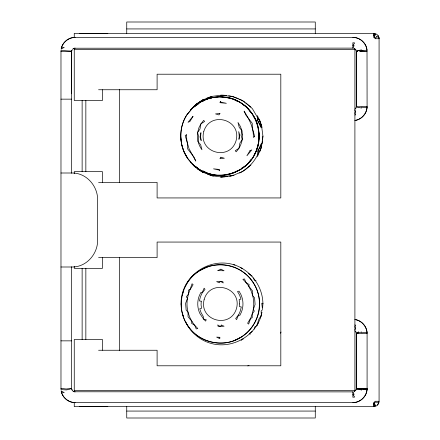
<?xml version="1.0" encoding="UTF-8"?>
<svg xmlns="http://www.w3.org/2000/svg" width="440" height="440" viewBox="0 0 440 440"><rect width="100%" height="100%" fill="white"/><g stroke="black" fill="none" stroke-linecap="round" stroke-linejoin="round"><path stroke-width="0.66" d="M71.665 93.775L71.693 51.194L60.979 50.391L60.979 389.598L66.308 389.923L69.025 389.45L71.665 388.388L71.665 266.739M367.015 50.193L367.087 106.398C367.109 113.273 361.713 119.515 354.904 120.483C361.24 119.609 366.476 114.103 367.026 107.729L361.68 107.206L361.565 108.031L356.312 106.882L356.279 50.93L361.543 49.874L361.675 50.748L367.015 50.193C366.41 43.131 359.953 37.296 352.853 37.378L75.158 37.378C68.448 37.34 62.216 42.532 61.138 49.17L64.246 47.284L61.435 47.839M367.026 332.277L361.68 332.794L361.565 331.975L356.345 333.603L367.087 333.603C367.109 326.728 361.713 320.485 354.904 319.517C361.708 320.425 367.169 326.744 367.087 333.603L367.087 388.388L361.708 388.757L361.642 389.532L356.318 388.839L356.285 332.959L358.666 331.958L356.345 333.603L356.279 389.076L358.985 388.993L361.543 390.132L361.675 389.257L367.015 389.807C366.394 396.88 359.953 402.694 352.853 402.622L75.158 402.622C68.453 402.655 62.178 397.469 61.133 390.819L64.229 392.689L61.435 392.161M219.389 170.825L219.412 169.455L213.505 168.834L219.401 170.137M352.853 402.622C360.465 402.683 367.241 396.006 367.087 388.388L356.345 388.388M367.026 107.729L367.087 106.398L356.312 106.882M367.015 389.807L367.087 388.388M262.653 307.731L262.916 303.27L261.762 303.27L262.46 309.007M257.554 117.123L257.356 119.873L261.168 127.446L257.356 119.873L258.588 119.334L252.39 108.658L245.85 102.861M257.554 155.023L257.846 151.085L261.421 143.396L260.92 145.799L257.846 151.085L259.1 151.586C256.157 158.901 251.174 165.325 244.855 170.038M187.649 158.428C178.547 145.282 178.486 126.841 187.649 113.718C174.686 131.703 180.84 159.34 200.282 170.005C219.978 182.435 248.573 172.304 256.399 150.486C263.764 133.172 256.064 111.155 239.591 102.146C224.026 92.367 202.318 96.663 190.267 110.138L196.455 104.033L203.445 99.545L196.455 104.033L192.555 107.729L198.171 104.236M181.148 304.552L181.258 303.199M262.235 143.545L262.482 140.828M262.609 139.469L262.922 136.076L261.525 125.472L259.215 119.047L261.965 127.27L257.433 115.594M261.487 146.641L259.974 151.206L261.525 146.674L262.922 136.076M257.818 144.7C253.215 174.169 212.152 185.68 192.313 163.68M258.544 140.734L259.512 135.449L258.517 130.851M262.014 312.175L260.458 317.873M187.44 298.337L188.49 293.953L192.06 283.756L193.105 284.636L190.322 289.339L188.463 290.12L188.49 293.953L186.34 296.808L187.44 298.337L185.609 303.38L186.137 309.969L188.012 312.208L189.646 317.02L192.077 321.657L194.706 325.292L197.813 328.554L196.213 328.922L194.706 325.292L191.439 323.202L192.077 321.657L188.045 316.723L188.012 312.208A33.363 33.363 0 0 1 187.484 298.337M182.276 295.207L183.524 290.796M254.106 329.175L254.837 326.865L256.047 326.398M256.85 325.529L258.869 319.154L261.36 315.343L261.14 311.113L262.537 309.645M71.803 50.655L71.913 50.325M61.27 48.499C62.673 42.152 68.662 37.367 75.158 37.378M71.753 50.848L72.001 50.122M257.433 156.552L261.525 146.674M261.525 314.529C255.987 335.736 232.502 349.294 211.365 343.486C190.157 337.948 176.6 314.463 182.402 293.326C187.946 272.118 211.426 258.561 232.562 264.363C250.025 269.148 262.818 285.819 262.922 303.925M185.114 286.841C192.385 271.051 211.041 261.932 228.003 265.469C245.735 268.697 259.397 285.34 259.562 303.303C260.348 324.324 241.956 343.206 220.974 343.134C206.421 343.409 191.846 335 185.614 321.701M356.114 107.651L354.904 109.225M352.853 48.12L354.129 45.579L352.853 45.447L354.69 42.938L352.853 42.746L352.853 48.12L74.305 48.224A3.493 3.493 0 0 0 72.402 49.467M256.949 325.595L258.44 322.74M356.081 389.719L354.272 391.578M354.904 329.769L355.707 328.273L354.904 326.953L355.471 325.138L354.904 324.951M373.703 403.354L375.045 401.28L379.077 401.28L379.077 38.72L378.356 36.036L377.927 35.805L378.889 37.329L378.889 38.72L377.927 37.125L376.486 36.201L376.151 37.824L374.561 37.384L374.677 35.7L373.703 34.92M355.96 389.983L353.936 391.71M373.703 405.081L375.04 402.132A5.373 0.699 7.5 0 0 378.834 402.132L377.504 405.081M355.509 108.663L355.966 107.982M250.784 159.538L247.434 164.538L241.797 168.053M254.133 154.534C259.721 147.031 259.49 136.703 258.269 127.82C257.031 119.647 252.065 112.706 246.279 107.036C233.723 95.497 213.582 93.5 199.221 102.784L206.679 99.176L212.9 97.499M241.115 340.527L242.187 339.114L243.37 339.02M250.927 165.033L242.44 171.545L239.619 173.03M252.214 331.447L249.161 333.68L250.338 334.142M194.194 105.969L202.45 100.067L211.959 96.36M199.672 270.611C181.214 281.501 175.549 308.11 187.754 325.71C198.82 342.887 223.817 348.337 241.032 337.238C259.496 326.348 265.155 299.739 252.956 282.145C241.885 264.963 216.893 259.518 199.672 270.611L207.037 267.047M244.371 170.34L242.44 171.545L232.562 175.637L229.983 176.171M202.664 101.442L206.597 98.995L211.282 98.137M237.848 170.506C227.854 177.045 213.373 177.084 203.198 170.907M233.673 340.808L241.032 337.238M247.797 365.904L249.002 365.382M206.36 98.351L211.899 96.377L221.964 95.117L226.705 95.431M354.904 115.022L355.476 114.862L354.904 113.009L355.713 111.722L354.904 110.22M226.969 174.647L233.195 172.975L240.653 169.367L239.542 170.032C271.205 152.026 262.014 102.8 226.056 97.345M229.378 176.275L234.02 175.214L220.583 177.007L225.335 176.732L221.964 177.029L211.899 175.774L207.565 174.213M73.799 48.395L75.158 48.12M215.298 97.405L219.313 96.674L232.155 98.428L237.325 101.425M359.447 51.249L361.686 50.886L367.087 51.612L360.371 51.612M107.828 33.347L79.629 33.347M71.665 388.388L66.192 388.982L60.924 388.388M357.616 51.475L356.345 51.612L356.345 106.398M71.693 51.194L60.924 51.612M220.627 95.2L232.562 96.514L238.376 98.604M242.517 268.279L241.472 268.301L240.68 267.344M356.318 388.839L361.708 388.757L367.037 389.609M79.629 406.654L107.828 406.654M126.742 28.93L315.277 28.93M375.095 38.72L379.077 38.72A5.373 5.373 0 0 0 373.703 33.347L74.255 33.347L74.255 37.444M74.255 49.462L354.904 49.462L354.904 390.539L74.255 390.539M357.687 51.612L356.345 51.612L358.897 50.402L361.719 51.612M98.582 89.749L157.102 89.749L157.102 74.212L280.814 74.212L280.814 197.94L157.102 197.94L157.102 182.402L98.582 182.402M60.924 99.149L71.665 99.149M60.924 173.003L72.545 173.003C86.587 173.08 97.818 186.153 97.636 199.859L97.636 240.141C97.818 253.847 86.587 266.921 72.545 266.998L60.924 266.998M98.582 257.598L157.102 257.598L157.102 242.061L280.814 242.061L280.814 365.789L157.102 365.789L157.102 350.251L98.582 350.251M60.924 340.852L71.665 340.852M72.402 390.533A3.493 3.493 0 0 0 74.305 391.776L352.853 391.881L354.134 394.416L352.853 394.554L354.695 397.056L352.853 397.254L352.853 391.881M379.077 401.28A5.373 5.373 0 0 1 373.703 406.654L74.255 406.654L74.255 402.556M126.742 411.07L315.277 411.07M352.853 37.378C359.849 37.312 366.223 42.955 366.982 49.907M75.158 402.622C68.662 402.633 62.673 397.848 61.27 391.501M228.674 95.739L232.562 96.514L242.44 100.606L244.855 102.113M73.793 391.6L75.158 391.881M233.712 264.726L234.999 264.99M213.279 176.099L202.45 172.079L197.131 168.647L203.412 172.59L194.194 166.177L192.016 163.862M213.818 174.806L207.851 173.377L200.282 170.005L193.468 165.27L197.472 167.59M256.108 280.825L254.254 280.143L253.534 277.921M353.639 48.208L354.662 48.626L356.004 50.105M239.575 99.127L242.44 100.606L250.927 107.113M354.266 48.417L356.087 50.287M243.073 104.753L246.521 106.755L248.859 110.017M375.777 38.72L373.703 37.378L373.703 34.551L375.199 34.831L373.703 35.2L374.704 36.124L375.392 34.331L374.561 33.71L373.703 34.023L373.703 33.347M248.485 273.531L252.131 276.084M194.194 166.177L196.152 167.822M354.904 330.776L356.114 332.354M191.186 162.943L190.267 162.014L191.142 162.938M191.037 162.245L188.051 158.895L183.904 151.685L181.495 144.117M249.634 111.106L250.415 112.189M253.143 115.995L256.256 120.346L256.966 123.629M355.509 331.337L355.966 332.019M71.797 389.334L72.221 390.275M71.753 389.153L72.001 389.879M182.353 313.137L183.513 316.844M261.525 125.472L261.701 126.159M180.67 136.703L181.605 144.331M373.703 402.672L373.703 405.449L375.199 405.168L373.703 404.8L374.704 403.876L375.392 405.669L374.561 406.291L373.703 405.977L373.703 406.654M315.277 33.583L315.277 22L126.742 22L126.742 33.583M315.277 406.417L315.277 418L126.742 418L126.742 406.417M119.642 89.254L119.642 182.727M119.642 257.274L119.642 350.746M102.454 89.749L102.454 100.491L74.255 100.491L74.255 48.373M102.454 182.402L102.454 171.661L74.255 171.661L74.255 173.718M102.454 257.598L102.454 268.339L74.255 268.339L74.255 266.283M102.454 350.251L102.454 339.51L74.255 339.51L74.255 391.627M85.844 100.43L85.844 171.754M85.844 268.246L85.844 339.57M82.132 100.43L82.132 171.754M82.132 268.246L82.132 339.57M71.665 51.612L71.665 173.261M281.028 332.041A66.853 66.853 0 0 1 280.478 333.207M220.484 101.326L220.473 102.009L226.364 103.312L219.934 102.685L220.484 101.326M219.83 337.31L219.808 338.673L216.623 337.101L219.83 337.31M197.593 132.616C196.735 138.661 198.336 144.887 201.965 149.787L200.662 144.832L197.989 141.504L198.787 137.049L197.593 132.616L198.891 127.809L200.91 123.871L203.693 120.346L204.622 121.457L200.91 123.871L199.991 128.975L197.593 132.616M242.512 134.86C242.737 141.081 240.46 147.268 236.176 151.8L235.252 150.689L238.964 148.28L239.882 143.171L242.281 139.535L241.087 135.102L241.89 130.675L240.383 126.429L237.99 122.469L239.239 127.38L241.89 130.675L242.512 134.86M201.245 301.191L201.069 304.816L201.564 308.347L199.744 308.77L201.08 312.686L203.253 316.409L203.561 319.061L205.667 321.112L206.206 319.677L203.561 319.061L199.936 313.632A22.605 22.605 0 0 1 199.32 295.669L200.865 292.474L202.301 292.864L205.04 289.311L204.111 288.2L200.409 296.83L199.397 300.927L201.245 301.191M239.657 303.925L239.465 306.658L241.313 306.928L240.301 311.025L236.594 319.655L235.67 318.543L238.403 314.991L239.844 315.381L241.395 312.191A22.605 22.605 0 0 0 240.801 294.277L239.014 291.165L237.518 291.533L239.657 295.229L240.972 299.118L239.151 299.536L239.657 303.925M200.915 132.792L200.651 136.967L201.168 140.591L200.052 136.989L200.915 132.792M239.239 136.076L238.959 139.359L239.822 135.157L238.711 131.588L239.239 136.076M203.726 131.731C198.297 152.972 230.225 161.53 236.148 140.421C241.577 119.174 209.649 110.622 203.726 131.731M204.138 299.58C198.715 320.826 230.643 329.379 236.566 308.27C241.995 287.029 210.062 278.471 204.138 299.58M253.27 309.518L252.214 313.896L248.65 324.099L247.605 323.219L250.388 318.511L252.241 317.735L252.214 313.896L254.364 311.041L253.27 309.518A33.363 33.363 0 0 0 252.698 295.647L252.659 291.126L246.004 282.557L242.891 279.301L244.492 278.933L246.004 282.557L249.271 284.652L248.633 286.193L251.064 290.829L252.698 295.647L254.573 297.88L255.101 304.475L253.27 309.518M192.984 116.369L189.904 121.49L188.045 122.265L192.984 116.369M249.97 150.662L246.89 155.782L251.823 149.881L249.97 150.662M219.934 113.465L218.961 114.928L215.518 113.9L219.934 113.465M220.907 157.218L219.934 158.68L224.356 158.246L220.907 157.218M220.352 281.32L219.379 282.783L216.623 281.627L222.783 281.452L223.229 282.953L220.352 281.32M221.326 325.072L220.352 326.535L218.136 326.425L217.712 324.935L220.352 326.535L224.087 326.222L221.326 325.072M192.209 108.35L187.341 114.279L192.687 107.877L200.332 102.118L192.209 108.35M186.577 134.772L185.191 135.526L189.073 148.803L195.795 161.068L194.024 157.124L187.627 148.874L187.594 144.353L186.725 139.508L186.577 134.772M254.683 136.62L253.297 137.374C253.902 127.694 249.007 119.009 244.073 111.078L245.845 115.022L252.241 123.277L252.28 127.793L254.683 136.62M220.902 269.176L217.602 270.655L224.081 270.749L220.902 269.176M228.047 176.578L226.699 176.677L228.047 176.578M220.556 175.329L219.934 175.285L220.561 175.648L220.556 175.329"/></g></svg>
